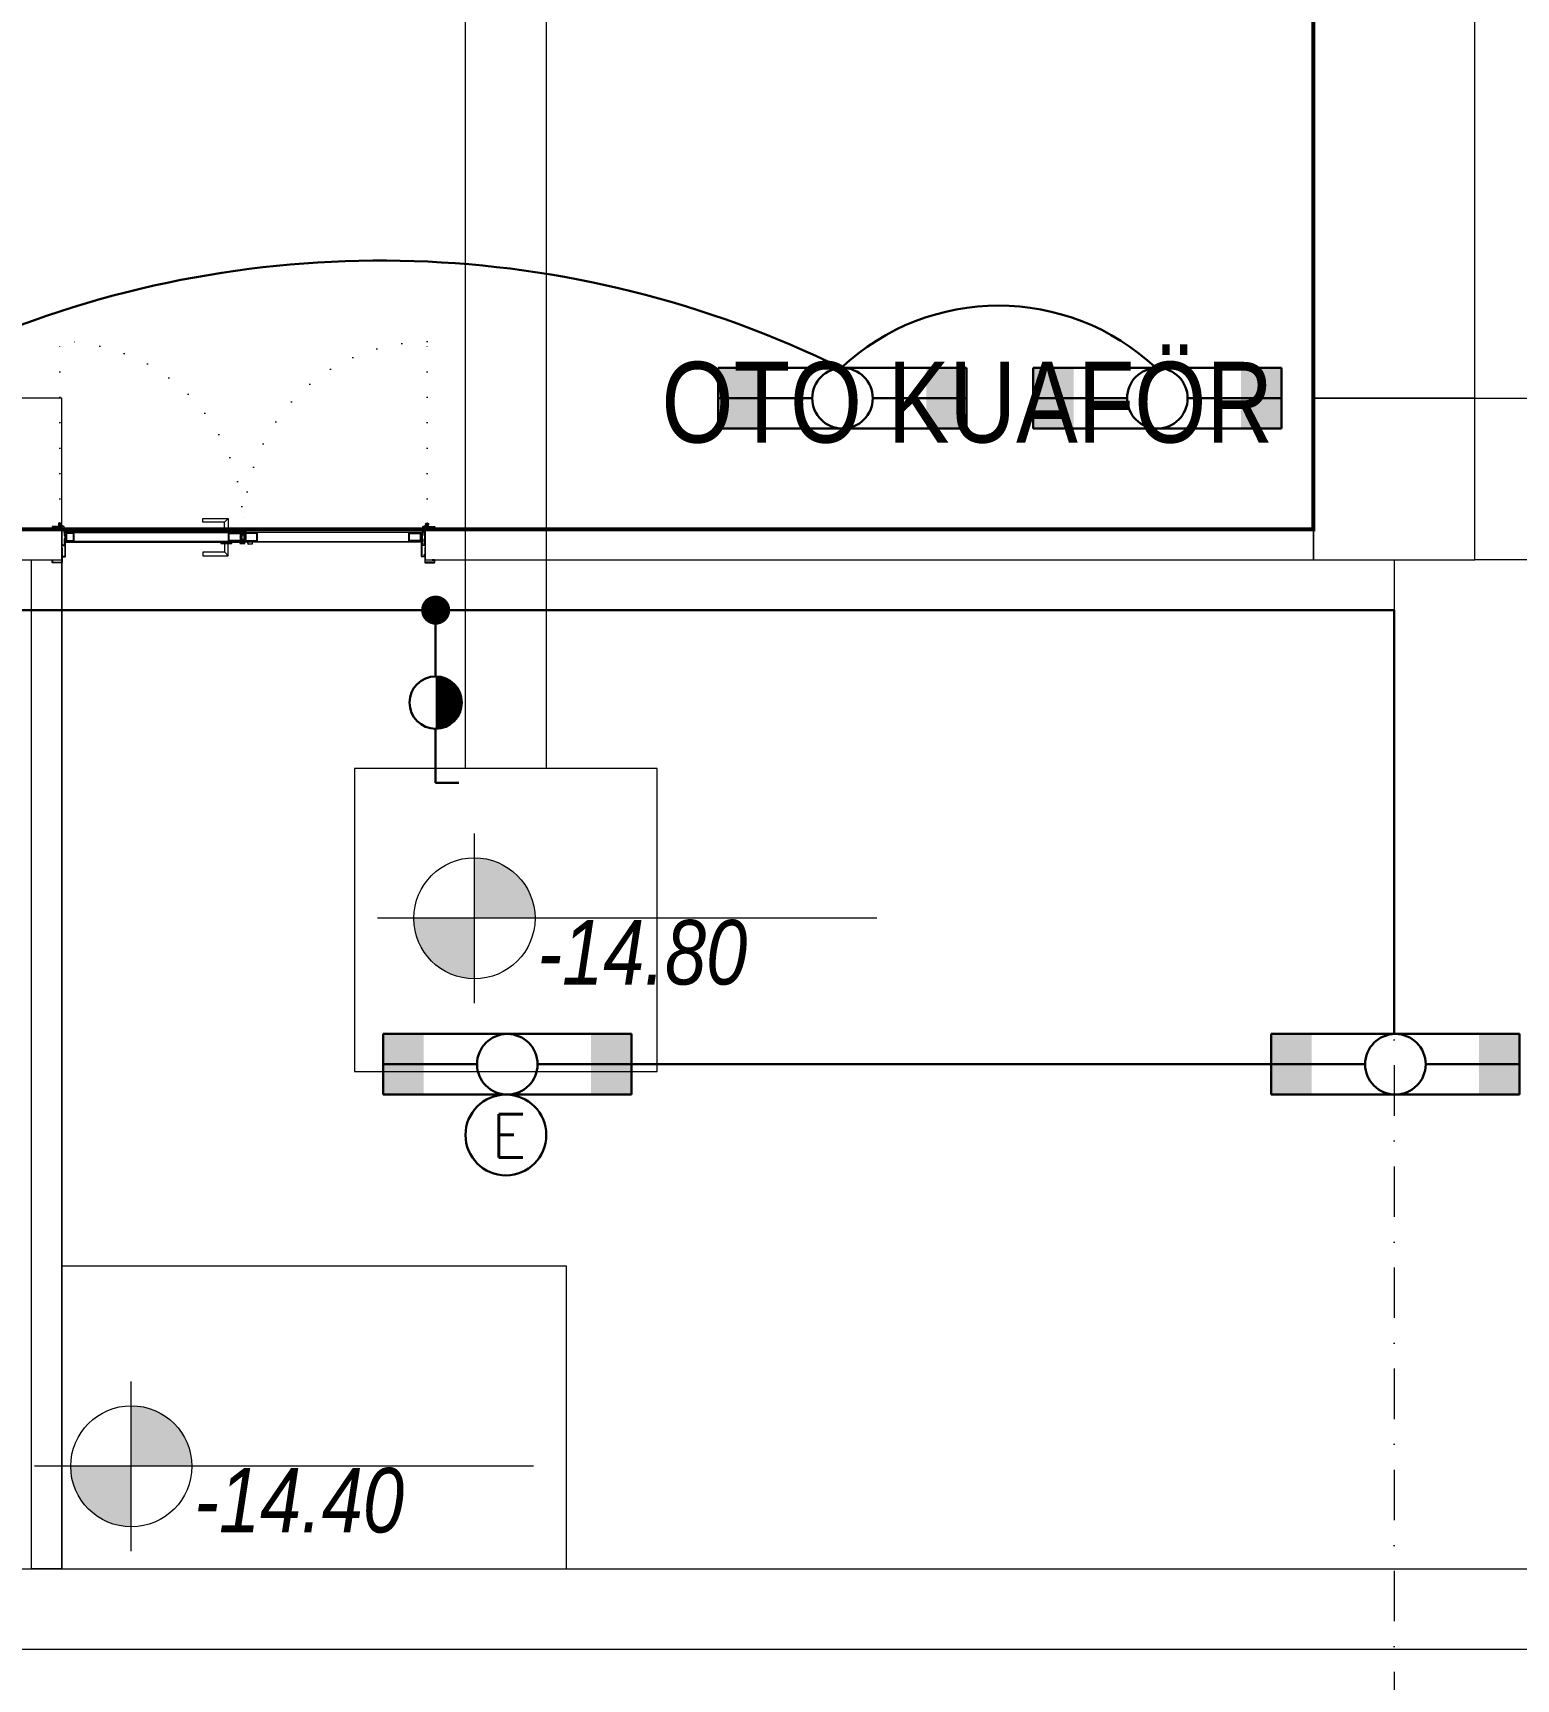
# Model space of a CAD drawing. Header units: metres. Extents: x -13316 to 152404, y -3899 to 30226.
# Drawn here: x 8826 to 9560, y -235 to 581 of the extents above; entities that cross this region are included whole.
import ezdxf
from ezdxf.enums import TextEntityAlignment as Align

# ---------------------------------------------------------------- set-up
doc = ezdxf.new("R2010")
doc.units = ezdxf.units.M
doc.header["$LTSCALE"] = 100
doc.header["$MEASUREMENT"] = 0
for name, pattern in [('DASHDOT2', [0.5, 0.25, -0.125, 0, -0.125]), ('DOT2', [0.125, 0, -0.125]), ('HIDDEN', [0.375, 0.25, -0.125])]:
    doc.linetypes.add(name, pattern=pattern)
doc.layers.get('0').update_dxf_attribs({"color": 9, "lineweight": 9})
for name, color, linetype, lineweight in [('00', 9, 'Continuous', 9), ('01', 9, 'Continuous', 9), ('06B', 9, 'Continuous', 9), ('06C', 9, 'Continuous', 9), ('06D', 9, 'Continuous', 9), ('09', 9, 'Continuous', 9), ('10', 9, 'Continuous', 9), ('11', 9, 'Continuous', 9), ('20', 9, 'DOT2', 9), ('21', 9, 'Continuous', 9), ('24', 9, 'DASHDOT2', 9), ('E-2x36 W SIVAÜSTÜ FLUORESAN ARMATÜR (ETANŞ)', 7, 'Continuous', 30), ('E-ACİL AYDINLATMA KİTİ', 7, 'Continuous', 30), ('E-ANAHTAR (ETANŞ)', 7, 'Continuous', 30), ('E-KABLO', 7, 'Continuous', 30)]:
    doc.layers.add(name, color=color, linetype=linetype, lineweight=lineweight)
doc.styles.add('Arial', font='arial.ttf', dxfattribs={"height": 2.5})
doc.styles.add('E-YAZI', font='txttw.shx')
doc.styles.add('MuuM_TEXT-ITALIC', font='ARIALNI.TTF')
doc.styles.add('MuuM_TEXT-STANDART', font='ARIALN.TTF')

# ---------------------------------------------------------------- blocks, each defined once
blk = doc.blocks.new('p-akslar_yeni')
at = {"layer": '24'}
blk.add_lwpolyline([(15595, -8575), (15595, -11897.18)], dxfattribs=at)
blk = doc.blocks.new('100_ANAHTAR (ETANŞ)')
at = {"layer": 'E-ANAHTAR (ETANŞ)', "color": 4}
for p, q in [((0, 5.345), (-0.714, 5.345)), ((0, 3.673), (0, 5.345)), ((0, 2.053), (0, 0))]:
    blk.add_line(p, q, dxfattribs=at)
at = {"layer": 'E-ANAHTAR (ETANŞ)', "color": 4, "const_width": 0.81}
blk.add_lwpolyline([(0, 3.268, 0.414214), (-0.405, 2.863, 0.414214), (0, 2.458, 0.414214)], format="xyb", dxfattribs=at)
at = {"layer": 'E-ANAHTAR (ETANŞ)', "color": 4}
blk.add_circle((0, 2.863), 0.81, dxfattribs=at)
blk = doc.blocks.new('100_ACİL AYDINLATMA KİTİ')
at = {"layer": 'E-ACİL AYDINLATMA KİTİ', "color": 3}
blk.add_circle((0, 0), 1.251, dxfattribs=at)
at = {"layer": 'E-ACİL AYDINLATMA KİTİ', "color": 3, "style": 'E-YAZI'}
blk.add_text('E', height=1.34, dxfattribs=at).set_placement((-0.448, -0.694))
blk = doc.blocks.new('100_2x36 W SIVAÜSTÜ FLUORESAN ARMATÜR (ETANŞ)')
at = {"layer": 'E-2x36 W SIVAÜSTÜ FLUORESAN ARMATÜR (ETANŞ)', "color": 4}
for p, q in [((-6.15, 1.5), (6.15, 1.5)), ((-6.15, 1.5), (-6.15, -1.5)), ((6.15, 1.5), (6.15, -1.5)), ((-1.5, 0), (-6.15, 0)), ((1.5, 0), (6.15, 0)), ((-6.15, -1.5), (6.15, -1.5))]:
    blk.add_line(p, q, dxfattribs=at)
blk.add_circle((0, 0), 1.5, dxfattribs=at)
for points in [[(-4.15, 1.5), (-4.15, -1.5), (-6.15, 1.5), (-6.15, -1.5)], [(4.15, 1.5), (4.15, -1.5), (6.15, 1.5), (6.15, -1.5)]]:
    blk.add_solid(points, dxfattribs=at)
blk = doc.blocks.new('2.bod.sitatik')
at = {"layer": '01'}
for points in [[(8440, -8630), (8520, -8630), (8520, -8550), (8440, -8550)], [(9140, -8630), (9220, -8630), (9220, -8550), (9140, -8550)]]:
    blk.add_lwpolyline(points, close=True, dxfattribs=at)
blk = doc.blocks.new('P-KURANGLEZ')
at = {"layer": '01'}
blk.add_lwpolyline([(7525, -500), (12385, -500), (12385, -5), (12385, 0), (12425, 0), (12425, -540), (7525, -540)], close=True, dxfattribs=at)
blk = doc.blocks.new('0_elevationtarget-p-bk')
h = blk.add_hatch(color=250)
h.paths.add_polyline_path([(1.875, 0, 0.414214), (0, 1.875), (0, 0)])
h.paths.add_polyline_path([(0, 0), (-1.875, 0, 0.414214), (0, -1.875)])
blk.add_line((0, -2.625), (0, 2.625))
blk.add_lwpolyline([(12.453, 0), (-3, 0)])
blk.add_circle((0, 0), 1.875)
at = {"style": 'Arial'}
blk.add_attdef('BITMISKOT', text='', height=2, dxfattribs=at).set_placement((4.5, 0), align=Align.BOTTOM_LEFT)
at = {"style": 'MuuM_TEXT-ITALIC'}
blk.add_attdef('FINISHINGFLOORLEVEL', text='', height=2, dxfattribs=at).set_placement((4.5, -0.592), align=Align.TOP_LEFT)
blk = doc.blocks.new('p-işyeri')
at = {"color": 0, "const_width": 2}
blk.add_lwpolyline([(200, 0), (200, 700), (-200, 700), (-200, 0)], close=True, dxfattribs=at)
blk = doc.blocks.new('prf-scr2')
at = {"linetype": 'DOT2', "ltscale": 10}
blk.add_line((0, 0.19), (0, -1.06), dxfattribs=at)
for p, q in [((0.09, -0.24), (-0.09, -0.2)), ((-0.09, -0.24), (0.09, -0.28)), ((0.09, -0.32), (-0.09, -0.28)), ((-0.09, -0.32), (0.09, -0.36)), ((0.09, -0.4), (-0.09, -0.36)), ((-0.09, -0.4), (0.09, -0.44)), ((0.09, -0.48), (-0.09, -0.44)), ((-0.09, -0.48), (0.09, -0.52)), ((0.09, -0.56), (-0.09, -0.52)), ((-0.09, -0.56), (0.09, -0.6)), ((0.09, -0.64), (-0.09, -0.6)), ((-0.09, -0.64), (0.09, -0.68)), ((0.09, -0.72), (-0.09, -0.68)), ((-0.09, -0.72), (0.09, -0.76)), ((0.06, -0.84), (-0.08, -0.76)), ((-0.07, -0.8), (0.06, -0.84)), ((0.09, -0.17), (0, -0.15)), ((0, -0.18), (0.09, -0.2))]:
    blk.add_line(p, q)
blk.add_lwpolyline([(0.23, 0), (-0.23, 0), (-0.23, -0.01), (-0.12, -0.14), (0.12, -0.14), (0.23, -0.01), (0.23, 0)], close=True)
for points in [[(0.23, -0.01), (-0.23, -0.01)], [(-0.09, -0.14), (-0.09, -0.2), (-0.12, -0.22), (-0.12, -0.23), (-0.09, -0.24), (-0.09, -0.28), (-0.12, -0.3), (-0.12, -0.31), (-0.09, -0.32), (-0.09, -0.36), (-0.12, -0.38), (-0.12, -0.39), (-0.09, -0.4), (-0.09, -0.44), (-0.12, -0.46), (-0.12, -0.46), (-0.09, -0.48), (-0.09, -0.52), (-0.12, -0.54), (-0.12, -0.54), (-0.09, -0.56), (-0.09, -0.6), (-0.12, -0.62), (-0.12, -0.62), (-0.09, -0.64), (-0.09, -0.68), (-0.12, -0.69), (-0.12, -0.7), (-0.09, -0.72), (-0.09, -0.73), (-0.08, -0.76), (-0.1, -0.77), (-0.1, -0.78), (-0.07, -0.8), (-0.01, -0.94), (0, -0.95), (0.01, -0.94), (0.08, -0.76), (0.09, -0.76), (0.12, -0.74), (0.12, -0.73), (0.09, -0.72), (0.09, -0.68), (0.12, -0.66), (0.12, -0.66), (0.09, -0.64), (0.09, -0.6), (0.12, -0.58), (0.12, -0.58), (0.09, -0.56), (0.09, -0.52), (0.12, -0.5), (0.12, -0.5), (0.09, -0.48), (0.09, -0.44), (0.12, -0.43), (0.12, -0.42), (0.09, -0.4), (0.09, -0.36), (0.12, -0.35), (0.12, -0.34), (0.09, -0.32), (0.09, -0.28), (0.12, -0.27), (0.12, -0.26), (0.09, -0.24), (0.09, -0.2), (0.12, -0.19), (0.12, -0.18), (0.09, -0.17), (0.09, -0.14)]]:
    blk.add_lwpolyline(points)
blk = doc.blocks.new('gr-p-barel kilitli kapı kolu')
at = {"flags": 128}
for points in [[(-0.9, 0.8), (-0.9, 4.9), (-11.7, 4.9), (-11.7, 6.7), (0.9, 6.7), (0.9, 0.8)], [(-0.8, 5), (0.8, 6.6)]]:
    blk.add_lwpolyline(points, dxfattribs=at)
blk.add_lwpolyline([(-2.75, 0), (-2.75, 0.7), (2.75, 0.7), (2.75, 0)])
blk.add_lwpolyline([(-1.3, 0.7), (1.3, 0.7), (1.3, 0.8), (-1.3, 0.8)], close=True)
blk = doc.blocks.new('p-de-02')
at = {"layer": '06C'}
blk.add_lwpolyline([(106.3, -16.61, 1), (106.3, -15.81), (104.3, -15.81), (104.3, -16.61), (106.41, -16.61)], format="xyb", dxfattribs=at)
blk.add_arc((106.3, -16.21), 0.5, 233.1301, 126.8699, dxfattribs=at)
at = {"layer": '09'}
for p, q in [((108.1, -16.71), (108.1, -16.55)), ((108.2, -16.71), (108.2, -16.55)), ((108.3, -16.55), (108.3, -16.71)), ((108.4, -16.71), (108.4, -16.55)), ((108.5, -16.55), (108.5, -16.71)), ((108.6, -16.71), (108.6, -16.55)), ((108.7, -16.55), (108.7, -16.71)), ((108.8, -16.55), (108.8, -16.71)), ((109.3, -21.85), (109.3, -21.7)), ((109.4, -21.7), (109.4, -21.85)), ((109.5, -21.85), (109.5, -21.7)), ((109.6, -21.7), (109.6, -21.85)), ((109.7, -21.85), (109.7, -21.7)), ((109.8, -21.7), (109.8, -21.85)), ((109.9, -21.85), (109.9, -21.7)), ((110, -21.85), (110, -21.7))]:
    blk.add_line(p, q, dxfattribs=at)
at = {"layer": '10'}
for points in [[(14.2, -6.8, -0.414214), (14.3, -6.7), (18.7, -6.7, -0.414214), (18.8, -6.8), (18.8, -14.1), (19, -14.1), (19, -6.8, 0.414214), (18.7, -6.5), (14.3, -6.5, 0.414214), (14, -6.8), (14, -7.7, 0.414214), (14.3, -8), (15.4, -8), (15.4, -7.8), (14.3, -7.8, -0.414214), (14.2, -7.7)], [(203.4, -6.8, 0.414214), (203.3, -6.7), (198.9, -6.7, 0.414214), (198.8, -6.8), (198.8, -14.1), (198.6, -14.1), (198.6, -6.8, -0.414214), (198.9, -6.5), (203.3, -6.5, -0.414214), (203.6, -6.8), (203.6, -7.7, -0.414214), (203.3, -8), (202.2, -8), (202.2, -7.8), (203.3, -7.8, 0.414214), (203.4, -7.7)], [(19, -9.7, -0.414214), (19.3, -9.4), (20.3, -9.4, -0.414214), (20.6, -9.7), (20.6, -16.1, -0.414214), (20.3, -16.4, -0.414214), (20, -16.1), (20, -15.2), (19, -15.2), (19, -24.2, -0.414214), (18.7, -24.5), (14.3, -24.5, -0.414214), (14, -24.2), (14, -23.3, -0.414214), (14.3, -23), (15.4, -23), (15.4, -23.2), (14.3, -23.2, 0.414214), (14.2, -23.3), (14.2, -24.2, 0.414214), (14.3, -24.3), (18.7, -24.3, 0.414214), (18.8, -24.2), (18.8, -15), (20.2, -15), (20.2, -16.1, 0.414214), (20.3, -16.2, 0.414214), (20.4, -16.1), (20.4, -9.7, 0.414214), (20.3, -9.6), (19.3, -9.6, 0.414214), (19.2, -9.7), (19.2, -10.6), (19, -10.6)], [(198.6, -9.7, 0.414214), (198.3, -9.4), (197.3, -9.4, 0.414214), (197, -9.7), (197, -16.1, 0.414214), (197.3, -16.4, 0.414214), (197.6, -16.1), (197.6, -15.2), (198.6, -15.2), (198.6, -24.2, 0.414214), (198.9, -24.5), (203.3, -24.5, 0.414214), (203.6, -24.2), (203.6, -23.3, 0.414214), (203.3, -23), (202.2, -23), (202.2, -23.2), (203.3, -23.2, -0.414214), (203.4, -23.3), (203.4, -24.2, -0.414214), (203.3, -24.3), (198.9, -24.3, -0.414214), (198.8, -24.2), (198.8, -15), (197.4, -15), (197.4, -16.1, -0.414214), (197.3, -16.2, -0.414214), (197.2, -16.1), (197.2, -9.7, -0.414214), (197.3, -9.6), (198.3, -9.6, -0.414214), (198.4, -9.7), (198.4, -10.6), (198.6, -10.6)], [(18.42, -25.01), (19.8, -24.37), (19.8, -21.5), (20, -21.5), (20, -24.5), (18.53, -25.18, -14.796002)], [(199.18, -25.01), (197.8, -24.37), (197.8, -21.5), (197.6, -21.5), (197.6, -24.5), (199.07, -25.18, 14.796002)]]:
    blk.add_lwpolyline(points, format="xyb", close=True, dxfattribs=at)
for points in [[(110, -16.05), (108.1, -16.05), (108.1, -16.55), (110.6, -16.55), (110.6, -16.55), (110.6, -16.05)], [(20.9, -17.2), (26.9, -17.2), (26.9, -21.2), (20.9, -21.2)], [(21.2, -17.5), (26.6, -17.5), (26.6, -20.9), (21.2, -20.9)], [(107.9, -17.2), (101.9, -17.2), (101.9, -21.2), (107.9, -21.2)], [(107.6, -17.5), (102.2, -17.5), (102.2, -20.9), (107.6, -20.9)], [(108.1, -22.35), (110, -22.35), (110, -21.85), (108.1, -21.85), (107.5, -21.85), (107.5, -22.35)], [(110.2, -17.2), (116.2, -17.2), (116.2, -21.2), (110.2, -21.2)], [(110.5, -17.5), (115.9, -17.5), (115.9, -20.9), (110.5, -20.9)], [(196.7, -17.2), (192.7, -17.2), (192.7, -21.2), (196.7, -21.2)], [(196.4, -17.5), (193, -17.5), (193, -20.9), (196.4, -20.9)]]:
    blk.add_lwpolyline(points, close=True, dxfattribs=at)
for points in [[(108.2, -20.05), (108.2, -18.05), (108.5, -18.05), (108.5, -17.01), (20.3, -17.01), (20.3, -18.05), (20.6, -18.05), (20.6, -20.05), (20.3, -20.05), (20.3, -18.35), (20, -18.35), (20, -16.71), (108.8, -16.71), (108.8, -18.35), (108.5, -18.35), (108.5, -20.05)], [(108.2, -18.05), (108.2, -20.05), (108.8, -20.05), (108.8, -21.7), (20, -21.7), (20, -20.05), (20.6, -20.05), (20.6, -18.05), (20.9, -18.05), (20.9, -20.35), (20.3, -20.35), (20.3, -21.4), (108.5, -21.4), (108.5, -20.35), (107.9, -20.35), (107.9, -18.05), (108.2, -18.05)], [(109.9, -20.05), (109.9, -18.05), (109.6, -18.05), (109.6, -17.01), (197.3, -17.01), (197.3, -18.05), (197, -18.05), (197, -20.05), (197.3, -20.05), (197.3, -18.35), (197.6, -18.35), (197.6, -16.71), (109.3, -16.71), (109.3, -18.35), (109.6, -18.35), (109.6, -20.05)], [(109.9, -18.05), (109.9, -20.05), (109.3, -20.05), (109.3, -21.7), (197.6, -21.7), (197.6, -20.05), (197, -20.05), (197, -18.05), (196.7, -18.05), (196.7, -20.35), (197.3, -20.35), (197.3, -21.4), (109.6, -21.4), (109.6, -20.35), (110.2, -20.35), (110.2, -18.05), (109.9, -18.05)]]:
    blk.add_lwpolyline(points, dxfattribs=at)
for centre in [(17.85, -25.5), (199.75, -25.5)]:
    blk.add_circle(centre, 0.55, dxfattribs=at)
at = {"layer": '20'}
for p, q in [((17.85, -25.5), (17.85, -116.03)), ((199.75, -25.5), (199.75, -116.03))]:
    blk.add_line(p, q, dxfattribs=at)
at = {"layer": '20', "linetype": 'HIDDEN'}
for points in [[(18.6, -24.3), (18.6, -23), (17.1, -23), (17.1, -24.3)], [(18.4, -24.99), (18.4, -23.2), (17.3, -23.2), (17.3, -24.99)], [(199, -24.3), (199, -23), (200.5, -23), (200.5, -24.3)], [(199.2, -24.99), (199.2, -23.2), (200.3, -23.2), (200.3, -24.99)]]:
    blk.add_lwpolyline(points, dxfattribs=at)
at = {"layer": '20'}
for centre, start, end in [((17.85, -25.5), 270, 2.4057), ((199.75, -25.5), 177.5943, 270)]:
    blk.add_arc(centre, 90.53, start, end, dxfattribs=at)
at = {"layer": '06B', "xscale": -1}
blk.add_blockref('gr-p-barel kilitli kapı kolu', (117.3, -16.69), dxfattribs=at)
at = {"layer": '06B', "rotation": 180}
blk.add_blockref('gr-p-barel kilitli kapı kolu', (117.3, -21.71), dxfattribs=at)
at = {"layer": '10', "xscale": -1, "rotation": 90}
for p in [(20.3, -19.2), (109.6, -19.2)]:
    blk.add_blockref('prf-scr2', p, dxfattribs=at)
at = {"layer": '10', "rotation": 270}
for p in [(108.5, -19.2), (197.3, -19.2)]:
    blk.add_blockref('prf-scr2', p, dxfattribs=at)
blk = doc.blocks.new('2.bod.Mimari')
at = {"layer": '00'}
for points in [[(9220, -8550), (9220, -7830), (9140, -7830), (9140, -8550)], [(8700, -8630), (9140, -8630), (9140, -8615), (8700, -8615)]]:
    blk.add_lwpolyline(points, close=True, dxfattribs=at)
for points in [[(9220, -8550), (9840, -8550), (9840, -8630), (9220, -8630), (9220, -8550)], [(8505, -8723.25), (8505, -8630), (8520, -8630), (8520, -9130), (8505, -9130), (8505, -8758.75), (8505, -8758.75), (8505, -8723.25), (8505, -8723.25), (8505, -8630)]]:
    blk.add_lwpolyline(points, dxfattribs=at)
at = {"layer": '06D'}
blk.add_lwpolyline([(1942.5, -8278.51), (8760, -8278.51), (8760, -8733.51), (8720, -8733.51), (8720, -8318.51), (1942.5, -8318.51), (1942.5, -8278.51)], dxfattribs=at)
for points in [[(8665, -8883.51), (8815, -8883.51), (8815, -8733.51), (8665, -8733.51)], [(8520, -9130), (8770, -9130), (8770, -8980), (8520, -8980)]]:
    blk.add_lwpolyline(points, close=True, dxfattribs=at)
at = {"layer": '11'}
blk.add_lwpolyline([(8520, -9130), (8520, -8630)], dxfattribs=at)
at = {"layer": '01'}
blk.add_blockref('P-KURANGLEZ', (0, -8630), dxfattribs=at)
at = {"layer": '06D', "color": 89, "linetype": 'HIDDEN', "true_color": 0x2e4d23, "rotation": 90}
blk.add_blockref('p-işyeri', (9140, -8415), dxfattribs=at)
at = {"layer": '10', "rotation": 180}
blk.add_blockref('p-de-02', (8718.8, -8638), dxfattribs=at)
at = {"layer": '21'}
ref = blk.add_blockref('0_elevationtarget-p-bk', (8724.43, -8807.68), dxfattribs=dict(at, xscale=16, yscale=16, zscale=16))
ref.add_attrib('FINISHINGFLOORLEVEL', '-14.80', dxfattribs={"layer": '0', "height": 32, "style": 'MuuM_TEXT-ITALIC'}).set_placement((8755.64, -8808.51), align=Align.TOP_LEFT)
ref = blk.add_blockref('0_elevationtarget-p-bk', (8554.43, -9079.18), dxfattribs=dict(at, xscale=16, yscale=16, zscale=16))
ref.add_attrib('FINISHINGFLOORLEVEL', '-14.40', dxfattribs={"layer": '0', "height": 32, "style": 'MuuM_TEXT-ITALIC'}).set_placement((8585.64, -9080), align=Align.TOP_LEFT)
at = {"layer": '21', "style": 'MuuM_TEXT-STANDART'}
blk.add_text('OTO KUAFÖR', height=40, dxfattribs=at).set_placement((8817.08, -8583.96), align=Align.BOTTOM_LEFT)

msp = doc.modelspace()

# ---------------------------------------------------------------- linework, layer by layer
at = {"layer": 'E-KABLO', "color": 6}
for p, q in [((9025.21, 295), (8710, 295)), ((9025.21, 295), (9500, 295)), ((9500, 295), (9500, 85)), ((9439.2, 70), (9120.8, 70))]:
    msp.add_line(p, q, dxfattribs=at)
at = {"layer": 'E-KABLO', "color": 4, "linetype": 'Continuous', "const_width": 7.2}
msp.add_lwpolyline([(9028.81, 295, -1), (9021.61, 295, -1)], format="xyb", close=True, dxfattribs=at)
at = {"layer": 'E-KABLO', "color": 6}
for centre, radius, start, end in [((8998.06, -46.71), 514.92, 63.72205, 112.62112), ((9304.04, 331.95), 113.95, 46.79106, 133.20894)]:
    msp.add_arc(centre, radius, start, end, dxfattribs=at)

# ---------------------------------------------------------------- block references
for name in ['2.bod.sitatik', '2.bod.Mimari']:
    msp.add_blockref(name, (320, 8950))
at = {"layer": '24'}
msp.add_blockref('p-akslar_yeni', (-6095, 8895), dxfattribs=at)
at = {"layer": 'E-2x36 W SIVAÜSTÜ FLUORESAN ARMATÜR (ETANŞ)', "xscale": 10, "yscale": 10, "zscale": 10}
for p in [(9226.73, 400), (9382.71, 400)]:
    msp.add_blockref('100_2x36 W SIVAÜSTÜ FLUORESAN ARMATÜR (ETANŞ)', p, dxfattribs=at)
at = {"layer": 'E-2x36 W SIVAÜSTÜ FLUORESAN ARMATÜR (ETANŞ)', "xscale": 10, "yscale": 10, "zscale": 10, "rotation": 180}
for p in [(9060.7, 70), (9500.62, 70)]:
    msp.add_blockref('100_2x36 W SIVAÜSTÜ FLUORESAN ARMATÜR (ETANŞ)', p, dxfattribs=at)
at = {"layer": 'E-ACİL AYDINLATMA KİTİ', "xscale": 16, "yscale": 16, "zscale": 16}
msp.add_blockref('100_ACİL AYDINLATMA KİTİ', (9060, 34.98), dxfattribs=at)
at = {"layer": 'E-ANAHTAR (ETANŞ)', "xscale": 16, "yscale": 16, "zscale": 16, "rotation": 180}
msp.add_blockref('100_ANAHTAR (ETANŞ)', (9025.21, 295), dxfattribs=at)

doc.saveas('drawing.dxf')
